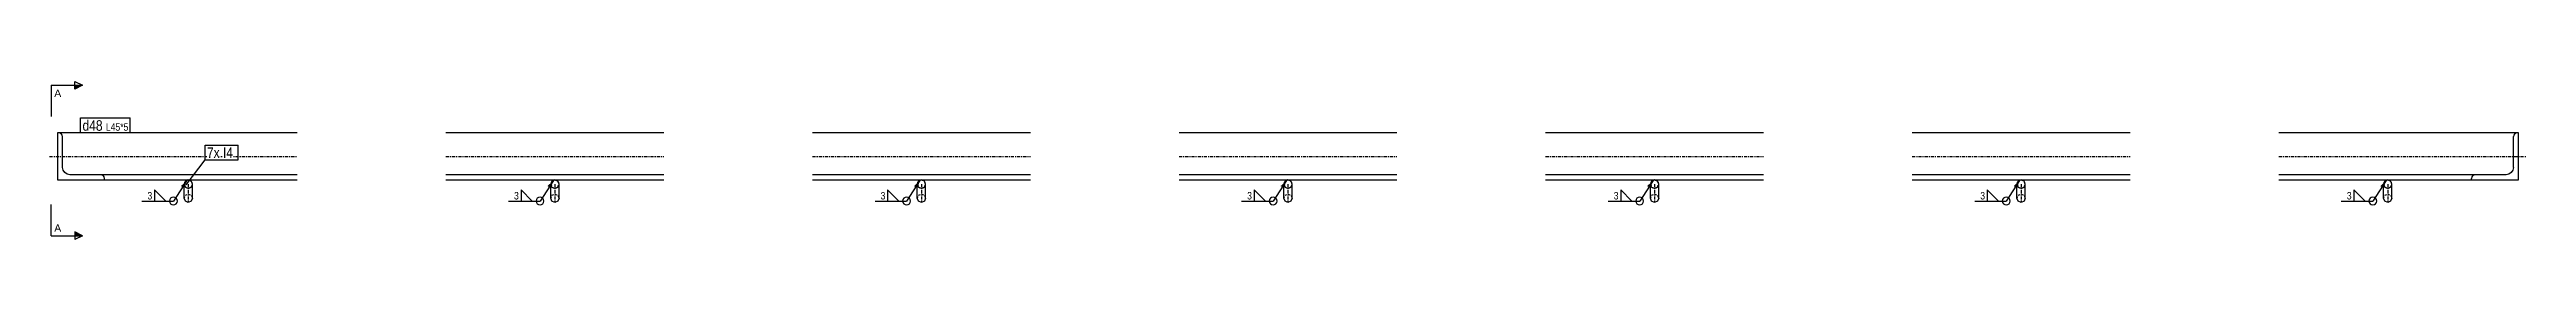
# Model space of a CAD drawing. Header units: millimetres. Extents: x 7 to 24253, y 2 to 762.
# Drawn here: x 7 to 2372, y 7 to 159 of the extents above; entities that cross this region are included whole.
import ezdxf

# ---------------------------------------------------------------- set-up
doc = ezdxf.new("R2010")
doc.units = ezdxf.units.MM
doc.linetypes.add('DXK_LINE_DOT2', pattern=[3.9198, 1.9599, -1.9599])
doc.linetypes.add('DXK_LINE_DOT3', pattern=[5.9187, 2.979, -0.9799, 0.9799, -0.9799])
doc.layers.add('STÅL', color=7, linetype='Continuous')
doc.layers.add('TEKST', color=7, linetype='Continuous')
doc.styles.add('Arial', font='ARIAL.TTF', dxfattribs={"height": 0.2})
doc.styles.add('Arial Narrow', font='ARIALN.TTF', dxfattribs={"height": 0.2})

msp = doc.modelspace()

# ---------------------------------------------------------------- hatches: boundary and pattern name
at = {"layer": 'TEKST', "linetype": 'Continuous'}
for color, points in [(30, [(31.2, 151.3), (31.2, 155), (38.7, 155)]), (3, [(132.6, 58.5), (138.3, 63.8), (135.8, 56.5)]), (3, [(482.6, 58.5), (488.3, 63.8), (485.8, 56.5)]), (3, [(832.6, 58.5), (838.3, 63.8), (835.8, 56.5)]), (3, [(1182.6, 58.5), (1188.3, 63.8), (1185.8, 56.5)]), (3, [(1532.6, 58.5), (1538.3, 63.8), (1535.8, 56.5)]), (3, [(1882.6, 58.5), (1888.3, 63.8), (1885.8, 56.5)]), (3, [(2232.6, 58.5), (2238.3, 63.8), (2235.8, 56.5)]), (30, [(31.2, 10.9), (31.2, 14.7), (38.7, 10.9)])]:
    msp.add_hatch(color=color, dxfattribs=at).paths.add_polyline_path(points)

# ---------------------------------------------------------------- linework, layer by layer
at = {"layer": 'STÅL', "color": 2, "linetype": 'Continuous'}
for p, q in [((14.7, 109.4), (14.7, 64.4)), ((243.7, 109.4), (14.7, 109.4)), ((17.5, 109.1), (16.2, 109.4)), ((18.7, 108.3), (17.5, 109.1)), ((19.4, 107.2), (18.7, 108.3)), ((19.7, 105.9), (19.4, 107.2)), ((19.7, 76.4), (19.7, 105.9)), ((593.7, 109.4), (385.7, 109.4)), ((943.7, 109.4), (735.7, 109.4)), ((1293.7, 109.4), (1085.7, 109.4)), ((1643.7, 109.4), (1435.7, 109.4)), ((1993.7, 109.4), (1785.7, 109.4)), ((2363.2, 109.4), (2135.7, 109.4)), ((2360, 107.2), (2359.7, 105.9)), ((2359.7, 76.4), (2359.7, 105.9)), ((2360.7, 108.3), (2360, 107.2)), ((2361.9, 109.1), (2360.7, 108.3)), ((2363.2, 109.4), (2361.9, 109.1)), ((2364.7, 109.4), (2363.2, 109.4)), ((2364.7, 64.4), (2364.7, 109.4)), ((20.2, 73.7), (19.7, 76.4)), ((21.8, 71.4), (20.2, 73.7)), ((24, 69.9), (21.8, 71.4)), ((2357.7, 71.4), (2355.4, 69.9)), ((2359.2, 73.7), (2357.7, 71.4)), ((2359.7, 76.4), (2359.2, 73.7)), ((14.7, 64.4), (243.7, 64.4)), ((26.7, 69.4), (24, 69.9)), ((243.7, 69.4), (26.7, 69.4)), ((57.5, 69.1), (56.2, 69.4)), ((58.7, 68.3), (57.5, 69.1)), ((59.4, 67.2), (58.7, 68.3)), ((59.7, 65.9), (59.4, 67.2)), ((59.7, 64.4), (59.7, 65.9)), ((135.7, 46.8), (135.7, 60.4)), ((143.7, 46.8), (143.7, 60.4)), ((593.7, 69.4), (385.7, 69.4)), ((385.7, 64.4), (593.7, 64.4)), ((485.7, 46.8), (485.7, 60.4)), ((493.7, 46.8), (493.7, 60.4)), ((943.7, 69.4), (735.7, 69.4)), ((735.7, 64.4), (943.7, 64.4)), ((835.7, 46.8), (835.7, 60.4)), ((843.7, 46.8), (843.7, 60.4)), ((1293.7, 69.4), (1085.7, 69.4)), ((1085.7, 64.4), (1293.7, 64.4)), ((1185.7, 46.8), (1185.7, 60.4)), ((1193.7, 46.8), (1193.7, 60.4)), ((1643.7, 69.4), (1435.7, 69.4)), ((1435.7, 64.4), (1643.7, 64.4)), ((1535.7, 46.8), (1535.7, 60.4)), ((1543.7, 46.8), (1543.7, 60.4)), ((1993.7, 69.4), (1785.7, 69.4)), ((1785.7, 64.4), (1993.7, 64.4)), ((1885.7, 46.8), (1885.7, 60.4)), ((1893.7, 46.8), (1893.7, 60.4)), ((2323.2, 69.4), (2135.7, 69.4)), ((2135.7, 64.4), (2364.7, 64.4)), ((2235.7, 46.8), (2235.7, 60.4)), ((2243.7, 46.8), (2243.7, 60.4)), ((2320, 67.2), (2319.7, 65.9)), ((2319.7, 64.4), (2319.7, 65.9)), ((2320.7, 68.3), (2320, 67.2)), ((2321.9, 69.1), (2320.7, 68.3)), ((2323.2, 69.4), (2321.9, 69.1)), ((2352.7, 69.4), (2323.2, 69.4)), ((2355.4, 69.9), (2352.7, 69.4)), ((136.9, 44), (135.7, 46.8)), ((139.7, 42.9), (136.9, 44)), ((142.5, 44), (139.7, 42.9)), ((143.7, 46.8), (142.5, 44)), ((486.9, 44), (485.7, 46.8)), ((489.7, 42.9), (486.9, 44)), ((492.5, 44), (489.7, 42.9)), ((493.7, 46.8), (492.5, 44)), ((836.9, 44), (835.7, 46.8)), ((839.7, 42.9), (836.9, 44)), ((842.5, 44), (839.7, 42.9)), ((843.7, 46.8), (842.5, 44)), ((1186.9, 44), (1185.7, 46.8)), ((1189.7, 42.9), (1186.9, 44)), ((1192.5, 44), (1189.7, 42.9)), ((1193.7, 46.8), (1192.5, 44)), ((1536.9, 44), (1535.7, 46.8)), ((1539.7, 42.9), (1536.9, 44)), ((1542.5, 44), (1539.7, 42.9)), ((1543.7, 46.8), (1542.5, 44)), ((1886.9, 44), (1885.7, 46.8)), ((1889.7, 42.9), (1886.9, 44)), ((1892.5, 44), (1889.7, 42.9)), ((1893.7, 46.8), (1892.5, 44)), ((2236.9, 44), (2235.7, 46.8)), ((2239.7, 42.9), (2236.9, 44)), ((2242.5, 44), (2239.7, 42.9)), ((2243.7, 46.8), (2242.5, 44))]:
    msp.add_line(p, q, dxfattribs=at)
at = {"layer": 'STÅL', "color": 7, "linetype": 'DXK_LINE_DOT3'}
for p, q in [((7.2, 86.9), (243.7, 86.9)), ((385.7, 86.9), (593.7, 86.9)), ((735.7, 86.9), (943.7, 86.9)), ((1085.7, 86.9), (1293.7, 86.9)), ((1435.7, 86.9), (1643.7, 86.9)), ((1785.7, 86.9), (1993.7, 86.9)), ((2135.7, 86.9), (2372.2, 86.9)), ((139.7, 60.4), (139.7, 60.4)), ((139.7, 60.4), (139.7, 42.8)), ((489.7, 60.4), (489.7, 60.4)), ((489.7, 60.4), (489.7, 42.8)), ((839.7, 60.4), (839.7, 60.4)), ((839.7, 60.4), (839.7, 42.8)), ((1189.7, 60.4), (1189.7, 60.4)), ((1189.7, 60.4), (1189.7, 42.8)), ((1539.7, 60.4), (1539.7, 60.4)), ((1539.7, 60.4), (1539.7, 42.8)), ((1889.7, 60.4), (1889.7, 60.4)), ((1889.7, 60.4), (1889.7, 42.8)), ((2239.7, 60.4), (2239.7, 60.4)), ((2239.7, 60.4), (2239.7, 42.8))]:
    msp.add_line(p, q, dxfattribs=at)
at = {"layer": 'STÅL', "color": 7, "linetype": 'DXK_LINE_DOT2'}
for p, q in [((136.9, 63.2), (135.7, 60.4)), ((135.7, 60.4), (136.9, 57.5)), ((135.7, 46.8), (136.9, 49.7)), ((139.7, 64.4), (136.9, 63.2)), ((136.9, 57.5), (139.7, 56.4)), ((136.9, 49.7), (139.7, 50.8)), ((142.5, 63.2), (139.7, 64.4)), ((139.7, 56.4), (142.5, 57.5)), ((139.7, 50.8), (142.5, 49.7)), ((143.7, 60.4), (142.5, 63.2)), ((142.5, 57.5), (143.7, 60.4)), ((142.5, 49.7), (143.7, 46.8)), ((486.9, 63.2), (485.7, 60.4)), ((485.7, 60.4), (486.9, 57.5)), ((485.7, 46.8), (486.9, 49.7)), ((489.7, 64.4), (486.9, 63.2)), ((486.9, 57.5), (489.7, 56.4)), ((486.9, 49.7), (489.7, 50.8)), ((492.5, 63.2), (489.7, 64.4)), ((489.7, 56.4), (492.5, 57.5)), ((489.7, 50.8), (492.5, 49.7)), ((493.7, 60.4), (492.5, 63.2)), ((492.5, 57.5), (493.7, 60.4)), ((492.5, 49.7), (493.7, 46.8)), ((836.9, 63.2), (835.7, 60.4)), ((835.7, 60.4), (836.9, 57.5)), ((835.7, 46.8), (836.9, 49.7)), ((839.7, 64.4), (836.9, 63.2)), ((836.9, 57.5), (839.7, 56.4)), ((836.9, 49.7), (839.7, 50.8)), ((842.5, 63.2), (839.7, 64.4)), ((839.7, 56.4), (842.5, 57.5)), ((839.7, 50.8), (842.5, 49.7)), ((843.7, 60.4), (842.5, 63.2)), ((842.5, 57.5), (843.7, 60.4)), ((842.5, 49.7), (843.7, 46.8)), ((1186.9, 63.2), (1185.7, 60.4)), ((1185.7, 60.4), (1186.9, 57.5)), ((1185.7, 46.8), (1186.9, 49.7)), ((1189.7, 64.4), (1186.9, 63.2)), ((1186.9, 57.5), (1189.7, 56.4)), ((1186.9, 49.7), (1189.7, 50.8)), ((1192.5, 63.2), (1189.7, 64.4)), ((1189.7, 56.4), (1192.5, 57.5)), ((1189.7, 50.8), (1192.5, 49.7)), ((1193.7, 60.4), (1192.5, 63.2)), ((1192.5, 57.5), (1193.7, 60.4)), ((1192.5, 49.7), (1193.7, 46.8)), ((1536.9, 63.2), (1535.7, 60.4)), ((1535.7, 60.4), (1536.9, 57.5)), ((1535.7, 46.8), (1536.9, 49.7)), ((1539.7, 64.4), (1536.9, 63.2)), ((1536.9, 57.5), (1539.7, 56.4)), ((1536.9, 49.7), (1539.7, 50.8)), ((1542.5, 63.2), (1539.7, 64.4)), ((1539.7, 56.4), (1542.5, 57.5)), ((1539.7, 50.8), (1542.5, 49.7)), ((1543.7, 60.4), (1542.5, 63.2)), ((1542.5, 57.5), (1543.7, 60.4)), ((1542.5, 49.7), (1543.7, 46.8)), ((1886.9, 63.2), (1885.7, 60.4)), ((1885.7, 60.4), (1886.9, 57.5)), ((1885.7, 46.8), (1886.9, 49.7)), ((1889.7, 64.4), (1886.9, 63.2)), ((1886.9, 57.5), (1889.7, 56.4)), ((1886.9, 49.7), (1889.7, 50.8)), ((1892.5, 63.2), (1889.7, 64.4)), ((1889.7, 56.4), (1892.5, 57.5)), ((1889.7, 50.8), (1892.5, 49.7)), ((1893.7, 60.4), (1892.5, 63.2)), ((1892.5, 57.5), (1893.7, 60.4)), ((1892.5, 49.7), (1893.7, 46.8)), ((2236.9, 63.2), (2235.7, 60.4)), ((2235.7, 60.4), (2236.9, 57.5)), ((2235.7, 46.8), (2236.9, 49.7)), ((2239.7, 64.4), (2236.9, 63.2)), ((2236.9, 57.5), (2239.7, 56.4)), ((2236.9, 49.7), (2239.7, 50.8)), ((2242.5, 63.2), (2239.7, 64.4)), ((2239.7, 56.4), (2242.5, 57.5)), ((2239.7, 50.8), (2242.5, 49.7)), ((2243.7, 60.4), (2242.5, 63.2)), ((2242.5, 57.5), (2243.7, 60.4)), ((2242.5, 49.7), (2243.7, 46.8))]:
    msp.add_line(p, q, dxfattribs=at)
at = {"layer": 'STÅL', "color": 2, "linetype": 'Continuous'}
for centre, start, end in [((139.7, 60.4), 0, 180), ((139.7, 60.4), 180, 0), ((489.7, 60.4), 0, 180), ((489.7, 60.4), 180, 0), ((839.7, 60.4), 0, 180), ((839.7, 60.4), 180, 0), ((1189.7, 60.4), 0, 180), ((1189.7, 60.4), 180, 0), ((1539.7, 60.4), 0, 180), ((1539.7, 60.4), 180, 0), ((1889.7, 60.4), 0, 180), ((1889.7, 60.4), 180, 0), ((2239.7, 60.4), 0, 180), ((2239.7, 60.4), 180, 0)]:
    msp.add_arc(centre, 4, start, end, dxfattribs=at)
at = {"layer": 'TEKST', "color": 30, "linetype": 'Continuous'}
for p, q in [((31.2, 151.3), (31.2, 158.8)), ((31.2, 158.8), (38.7, 155)), ((38.7, 155), (31.2, 151.3)), ((38.7, 10.9), (31.2, 14.7)), ((31.2, 14.7), (31.2, 7.2)), ((38.7, 10.9), (31.2, 7.2))]:
    msp.add_line(p, q, dxfattribs=at)
at = {"layer": 'TEKST', "color": 3, "linetype": 'Continuous'}
for p, q in [((138.3, 63.8), (125.5, 44.2)), ((488.3, 63.8), (475.5, 44.2)), ((838.3, 63.8), (825.5, 44.2)), ((1188.3, 63.8), (1175.5, 44.2)), ((1538.3, 63.8), (1525.5, 44.2)), ((1888.3, 63.8), (1875.5, 44.2)), ((2238.3, 63.8), (2225.5, 44.2))]:
    msp.add_line(p, q, dxfattribs=at)
for centre, start, end in [((125.5, 44.2), 90, 270), ((125.5, 44.2), 270, 90), ((475.5, 44.2), 90, 270), ((475.5, 44.2), 270, 90), ((825.5, 44.2), 90, 270), ((825.5, 44.2), 270, 90), ((1175.5, 44.2), 90, 270), ((1175.5, 44.2), 270, 90), ((1525.5, 44.2), 90, 270), ((1525.5, 44.2), 270, 90), ((1875.5, 44.2), 90, 270), ((1875.5, 44.2), 270, 90), ((2225.5, 44.2), 90, 270), ((2225.5, 44.2), 270, 90)]:
    msp.add_arc(centre, 3.75, start, end, dxfattribs=at)

# ---------------------------------------------------------------- wipeouts: each hides what was drawn before it
at = {"color": 0, "linetype": 'Continuous'}
for points in [[(18.4, 143.8), (18.4, 151.3), (11.7, 151.3), (11.7, 143.8)], [(18.4, 14.7), (18.4, 22.2), (11.7, 22.2), (11.7, 14.7)]]:
    msp.add_wipeout(points, dxfattribs=at).dxf.layer = 'TEKST'

# ---------------------------------------------------------------- next in the draw order: linework, layer by layer
at = {"layer": 'TEKST', "color": 7, "linetype": 'Continuous'}
for p, q in [((8.7, 155), (8.7, 125)), ((8.7, 155), (38.7, 155)), ((8.7, 10.9), (8.7, 40.9)), ((8.7, 10.9), (38.7, 10.9))]:
    msp.add_line(p, q, dxfattribs=at)

# ---------------------------------------------------------------- next in the draw order: texts
at = {"layer": 'TEKST', "color": 3, "linetype": 'Continuous', "style": 'Arial'}
for p in [(11.7, 143.8), (11.7, 14.7)]:
    msp.add_text('A', height=7.16, dxfattribs=at).set_placement(p)

# ---------------------------------------------------------------- next in the draw order: wipeouts: each hides what was drawn before it
at = {"color": 0}
for points in [[(57.9, 111.5), (57.9, 122), (38.7, 122), (38.7, 111.5)], [(169.6, 85.5), (169.6, 96), (157.5, 96), (157.5, 85.5)], [(105.8, 45.1), (105.8, 53.8), (100.1, 53.8), (100.1, 45.1)], [(455.8, 45.1), (455.8, 53.8), (450.1, 53.8), (450.1, 45.1)], [(805.8, 45.1), (805.8, 53.8), (800.1, 53.8), (800.1, 45.1)], [(1155.8, 45.1), (1155.8, 53.8), (1150.1, 53.8), (1150.1, 45.1)], [(1505.8, 45.1), (1505.8, 53.8), (1500.1, 53.8), (1500.1, 45.1)], [(1855.8, 45.1), (1855.8, 53.8), (1850.1, 53.8), (1850.1, 45.1)], [(2205.8, 45.1), (2205.8, 53.8), (2200.1, 53.8), (2200.1, 45.1)]]:
    msp.add_wipeout(points, dxfattribs=at).dxf.layer = 'TEKST'

# ---------------------------------------------------------------- next in the draw order: linework, layer by layer
at = {"layer": 'TEKST', "color": 3, "linetype": 'Continuous'}
for p, q in [((118.1, 44.2), (107.4, 54.9)), ((107.4, 54.9), (107.4, 44.2)), ((468.1, 44.2), (457.4, 54.9)), ((457.4, 54.9), (457.4, 44.2)), ((818.1, 44.2), (807.4, 54.9)), ((807.4, 54.9), (807.4, 44.2)), ((1168.1, 44.2), (1157.4, 54.9)), ((1157.4, 54.9), (1157.4, 44.2)), ((1518.1, 44.2), (1507.4, 54.9)), ((1507.4, 54.9), (1507.4, 44.2)), ((1868.1, 44.2), (1857.4, 54.9)), ((1857.4, 54.9), (1857.4, 44.2)), ((2218.1, 44.2), (2207.4, 54.9)), ((2207.4, 54.9), (2207.4, 44.2)), ((95.4, 44.2), (125.5, 44.2)), ((107.4, 44.2), (118.1, 44.2)), ((445.4, 44.2), (475.5, 44.2)), ((457.4, 44.2), (468.1, 44.2)), ((795.4, 44.2), (825.5, 44.2)), ((807.4, 44.2), (818.1, 44.2)), ((1145.4, 44.2), (1175.5, 44.2)), ((1157.4, 44.2), (1168.1, 44.2)), ((1495.4, 44.2), (1525.5, 44.2)), ((1507.4, 44.2), (1518.1, 44.2)), ((1845.4, 44.2), (1875.5, 44.2)), ((1857.4, 44.2), (1868.1, 44.2)), ((2195.4, 44.2), (2225.5, 44.2)), ((2207.4, 44.2), (2218.1, 44.2))]:
    msp.add_line(p, q, dxfattribs=at)

# ---------------------------------------------------------------- next in the draw order: texts
at = {"layer": 'TEKST', "color": 3, "style": 'Arial Narrow'}
for p in [(100.7, 45.7), (450.7, 45.7), (800.7, 45.7), (1150.7, 45.7), (1500.7, 45.7), (1850.7, 45.7), (2200.7, 45.7)]:
    msp.add_text('3', height=7.16, dxfattribs=at).set_placement(p)

# ---------------------------------------------------------------- next in the draw order: wipeouts: each hides what was drawn before it
at = {"color": 0}
for points in [[(57.9, 111.5), (57.9, 122), (38.7, 122), (38.7, 111.5)], [(169.6, 85.5), (169.6, 96), (157.5, 96), (157.5, 85.5)]]:
    msp.add_wipeout(points, dxfattribs=at).dxf.layer = 'TEKST'

# ---------------------------------------------------------------- next in the draw order: linework, layer by layer
at = {"layer": 'TEKST', "color": 7, "linetype": 'Continuous'}
for p, q in [((36.9, 109.7), (36.9, 123.8)), ((155.7, 83.7), (155.7, 97.8)), ((137.6, 59.7), (155.7, 83.7))]:
    msp.add_line(p, q, dxfattribs=at)

# ---------------------------------------------------------------- next in the draw order: wipeouts: each hides what was drawn before it
at = {"color": 0}
for points in [[(82.5, 111.5), (82.5, 119), (61, 119), (61, 111.5)], [(182.4, 85.5), (182.4, 96), (172.8, 96), (172.8, 85.5)]]:
    msp.add_wipeout(points, dxfattribs=at).dxf.layer = 'TEKST'

# ---------------------------------------------------------------- next in the draw order: wipeouts: each hides what was drawn before it
for points in [[(82.5, 111.5), (82.5, 119), (61, 119), (61, 111.5)], [(182.4, 85.5), (182.4, 96), (172.8, 96), (172.8, 85.5)]]:
    msp.add_wipeout(points, dxfattribs=at).dxf.layer = 'TEKST'

# ---------------------------------------------------------------- next in the draw order: linework, layer by layer
at = {"layer": 'TEKST', "color": 7, "linetype": 'Continuous'}
for p, q in [((36.9, 123.8), (84.3, 123.8)), ((84.3, 109.7), (84.3, 123.8)), ((36.9, 109.7), (84.3, 109.7)), ((155.7, 97.8), (187.3, 97.8)), ((187.3, 83.7), (187.3, 97.8)), ((155.7, 83.7), (187.3, 83.7))]:
    msp.add_line(p, q, dxfattribs=at)

# ---------------------------------------------------------------- next in the draw order: texts
at = {"layer": 'TEKST', "color": 3, "style": 'Arial Narrow'}
for s, height, p in [('d48', 10.02, (38.7, 111.5)), ('L45*5', 7.16, (61, 111.5)), ('7x', 10.02, (157.5, 85.5)), ('I4', 10.02, (172.8, 85.5))]:
    msp.add_text(s, height=height, dxfattribs=at).set_placement(p)

doc.saveas('drawing.dxf')
